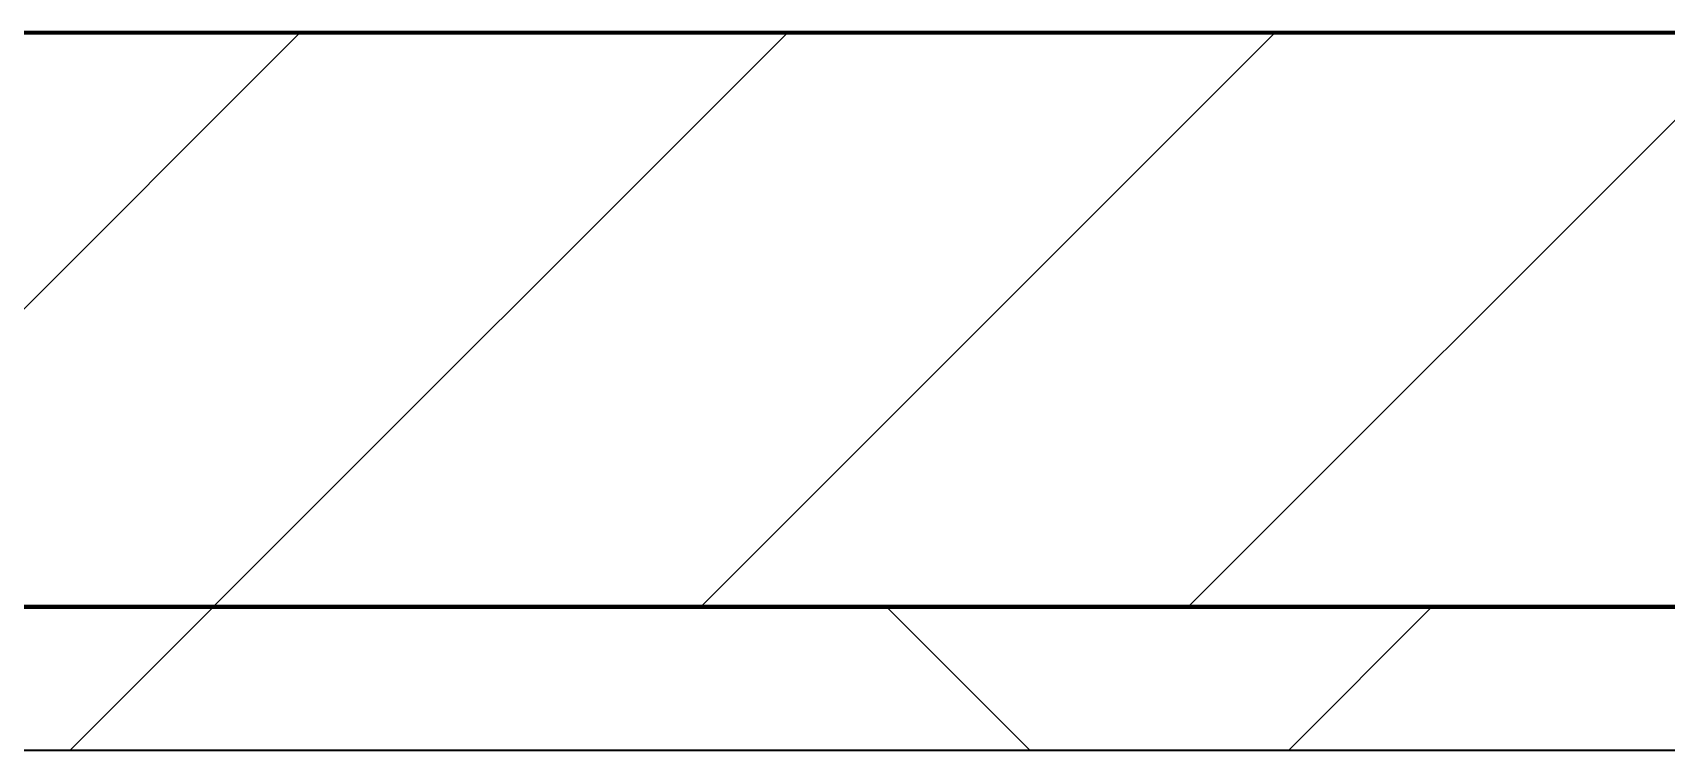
# Model space of a CAD drawing. Header units: millimetres. Extents: x -853228 to -774636, y -17776 to 22455.
# Drawn here: x -791432 to -790864, y 7894 to 8144 of the extents above; entities that cross this region are included whole.
import ezdxf

# ---------------------------------------------------------------- set-up
doc = ezdxf.new("R2010")
doc.units = ezdxf.units.MM
for name, color, linetype, lineweight in [('A-GLAZ-CURT', 2, 'Continuous', 9), ('A-WALL', 5, 'Continuous', 35), ('A-WALL-FNSH', 2, 'Continuous', 35), ('A-WALL-PATT', 1, 'Continuous', 35)]:
    doc.layers.add(name, color=color, linetype=linetype, lineweight=lineweight)

# ---------------------------------------------------------------- blocks, each defined once
blk = doc.blocks.new('PPLS-PP19_Custom Tile Pattern - Custom Tile Pattern-V74-4281-01 ENLARGED LOWER PLATFORM LEVEL - REFLECTED CEILING PLAN - SHEET 2')
at = {"layer": 'A-GLAZ-CURT'}
for p, q in [((-300, 0), (300, 0)), ((300, 0), (-300, 0)), ((195.99, 0), (213.31, 0)), ((213.31, 0), (195.99, 0)), ((230.06, 0), (300, 0)), ((-300, -50), (300, -50)), ((300, -50), (-300, -50))]:
    blk.add_line(p, q, dxfattribs=at)
for points, knots in [([(-111.28, 0), (-103.27, 0), (-86.09, 0), (-63.44, 0), (-54.4, 0), (-48.53, 0), (-30.79, 0), (-18.03, 0), (8.61, 0), (15.02, 0), (22.02, 0), (25.34, 0), (26.52, 0)], [-4961.795037, -4961.795037, -4961.795037, -4961.795037, -4542.524482, -4008.285538, -3689.699207, -3546.54457, -3315.260113, -2864.387349, -2439.246196, -2084.094819, -1956.422387, -1888.633732, -1888.633732, -1888.633732, -1888.633732]), ([(9.32, 0), (9.08, 0), (7.65, 0), (2.57, 0), (-12.23, 0), (-25.64, 0), (-40, 0), (-56.24, 0), (-75.59, 0), (-94, 0), (-107.46, 0), (-110.88, 0), (-111.04, 0)], [-2922.926651, -2922.926651, -2922.926651, -2922.926651, -2882.788014, -2720.818881, -2518.50168, -2125.455881, -1792.521578, -1466.981642, -1208.454564, -789.402658, -501.969187, -487.154442, -487.154442, -487.154442, -487.154442]), ([(76.63, 0), (74.8, 0), (67.65, 0), (53.52, 0), (37, 0), (24.07, 0), (12.82, 0), (-2.9, 0), (-20.62, 0), (-32.81, 0), (-44.85, 0), (-51.43, 0), (-51.79, 0)], [-3095.572228, -3095.572228, -3095.572228, -3095.572228, -2950.589685, -2634.532728, -2313.748533, -2106.613311, -1925.670641, -1617.263037, -1290.787923, -1039.307308, -819.71621, -644.910881, -644.910881, -644.910881, -644.910881]), ([(31.18, 0), (25.97, 0), (11.99, 0), (-13.33, 0), (-32.59, 0), (-42.35, 0)], [-4496.803627, -4496.803627, -4496.803627, -4496.803627, -4222.080604, -3745.412743, -3169.52693, -3169.52693, -3169.52693, -3169.52693]), ([(-41.72, 0), (-40.26, 0), (-29.59, 0), (-12.78, 0), (4.23, 0), (9.64, 0), (10.14, 0), (10.18, 0)], [-4140.812756, -4140.812756, -4140.812756, -4140.812756, -4065.652676, -3589.737505, -3285.047089, -3066.359526, -3044.715262, -3044.715262, -3044.715262, -3044.715262]), ([(-36.78, 0), (-32.43, 0), (-19.22, 0), (8.83, 0), (43.36, 0), (70.92, 0), (82.12, 0), (83.66, 0)], [-6191.144455, -6191.144455, -6191.144455, -6191.144455, -5862.463379, -5340.621928, -4573.028122, -4094.177415, -3869.465285, -3869.465285, -3869.465285, -3869.465285]), ([(30.82, 0), (29.27, 0), (20.14, 0), (3.54, 0), (-16.58, 0), (-34.76, 0), (-36.04, 0)], [-10462.034656, -10462.034656, -10462.034656, -10462.034656, -10363.088938, -9884.23066, -9424.652049, -9182.880979, -9182.880979, -9182.880979, -9182.880979]), ([(26.01, 0), (25.86, 0), (18.28, 0), (2.64, 0), (-17.84, 0), (-30.57, 0), (-31.82, 0), (-32, 0)], [-3775.88033, -3775.88033, -3775.88033, -3775.88033, -3766.694881, -3333.063701, -2994.501669, -2698.150104, -2614.070998, -2614.070998, -2614.070998, -2614.070998]), ([(-30.76, 0), (-30.73, 0), (-29.99, 0), (-23.47, 0), (-15.75, 0), (-15.19, 0)], [-54176.191683, -54176.191683, -54176.191683, -54176.191683, -54157.274271, -53749.15266, -53717.791567, -53717.791567, -53717.791567, -53717.791567]), ([(-30.52, 0), (-27.11, 0), (-17.83, 0), (4.82, 0), (18.57, 0), (26.59, 0)], [-2323.618664, -2323.618664, -2323.618664, -2323.618664, -2142.497158, -1716.209403, -1261.496357, -1261.496357, -1261.496357, -1261.496357]), ([(-13, 0), (-14.35, 0), (-17.68, 0), (-25.97, 0), (-29.52, 0), (-30.21, 0)], [-55207.591944, -55207.591944, -55207.591944, -55207.591944, -54789.006179, -54461.685999, -54290.791712, -54290.791712, -54290.791712, -54290.791712]), ([(8.33, 0), (8.19, 0), (7.18, 0), (0.32, 0), (-13.89, 0), (-24.92, 0), (-29.03, 0)], [-3574.286521, -3574.286521, -3574.286521, -3574.286521, -3526.962355, -3285.499107, -2903.012179, -2680.714891, -2680.714891, -2680.714891, -2680.714891]), ([(-28.57, 0), (-26.93, 0), (-20.29, 0), (-11.45, 0), (2.08, 0), (13.15, 0), (21.24, 0), (24.62, 0), (24.72, 0), (24.72, 0)], [-5361.429781, -5361.429781, -5361.429781, -5361.429781, -5261.36855, -5050.479954, -4785.90057, -4596.498881, -4445.288762, -4384.376941, -4376.041937, -4376.041937, -4376.041937, -4376.041937]), ([(-22.56, 0), (-20.27, 0), (-17.03, 0), (-11.36, 0), (-7.66, 0), (-6.6, 0), (-6.44, 0)], [-56468.192263, -56468.192263, -56468.192263, -56468.192263, -56344.022017, -56303.229861, -56166.290093, -56124.392176, -56124.392176, -56124.392176, -56124.392176]), ([(-15.19, 0), (-13.07, 0), (7.48, 0), (42.82, 0), (88.72, 0), (120.63, 0), (138.28, 0), (138.53, 0)], [-461.142613, -461.142613, -461.142613, -461.142613, -429.606584, -390.253598, -346.313304, -291.370682, -290.5735, -290.5735, -290.5735, -290.5735]), ([(-6.54, 0), (-6.73, 0), (-7.2, 0), (-7.6, 0), (-7.79, 0)], [-56009.792147, -56009.792147, -56009.792147, -56009.792147, -55949.290093, -55895.192118, -55895.192118, -55895.192118, -55895.192118]), ([(-2.63, 0), (-2.47, 0), (-1.22, 0), (4.92, 0), (15.97, 0), (22.54, 0), (24.49, 0)], [-226.825321, -226.825321, -226.825321, -226.825321, -220.269177, -206.416616, -198.214427, -187.717507, -187.717507, -187.717507, -187.717507]), ([(26.57, 0), (23.58, 0), (10.68, 0), (3.08, 0), (-1.67, 0), (-2.25, 0)], [-296.70981, -296.70981, -296.70981, -296.70981, -285.83788, -246.234814, -234.646884, -234.646884, -234.646884, -234.646884]), ([(24.69, 0), (24.54, 0), (20.99, 0), (15.48, 0), (10.8, 0), (9.63, 0)], [-4368.572414, -4368.572414, -4368.572414, -4368.572414, -4306.476363, -4080.000647, -3772.857994, -3772.857994, -3772.857994, -3772.857994]), ([(18.16, 0), (19.15, 0), (24.25, 0), (25.66, 0), (26.12, 0)], [-5700.113719, -5700.113719, -5700.113719, -5700.113719, -5554.232259, -5302.431367, -5302.431367, -5302.431367, -5302.431367]), ([(26.55, 0), (24.43, 0), (20.36, 0), (18.85, 0), (18.16, 0)], [-6083.154225, -6083.154225, -6083.154225, -6083.154225, -5972.647715, -5832.674503, -5832.674503, -5832.674503, -5832.674503]), ([(70.61, 0), (66.16, 0), (55.8, 0), (40, 0), (31.86, 0), (26.61, 0)], [-4647.237329, -4647.237329, -4647.237329, -4647.237329, -4326.416877, -4098.545751, -3787.614072, -3787.614072, -3787.614072, -3787.614072]), ([(26.74, 0), (27.66, 0), (30.69, 0), (37.44, 0), (45.92, 0), (57.76, 0), (64.47, 0), (72.74, 0), (75.22, 0), (76.03, 0), (76.21, 0)], [-1258.626777, -1258.626777, -1258.626777, -1258.626777, -1206.526904, -1089.329421, -901.315459, -753.071572, -495.328968, -421.953223, -334.951786, -290.452333, -290.452333, -290.452333, -290.452333]), ([(95.44, 0), (90.75, 0), (85.59, 0), (74.4, 0), (62.26, 0), (51.85, 0), (43.81, 0), (32.44, 0), (27.82, 0), (26.94, 0)], [-7531.75727, -7531.75727, -7531.75727, -7531.75727, -7135.649961, -6924.452779, -6738.82075, -6548.303034, -6314.283804, -6135.05769, -6089.998379, -6089.998379, -6089.998379, -6089.998379]), ([(95.45, 0), (83.14, 0), (62.83, 0), (39.6, 0), (29.85, 0), (26.99, 0)], [-367.613451, -367.613451, -367.613451, -367.613451, -330.153101, -307.516438, -297.219386, -297.219386, -297.219386, -297.219386]), ([(27.44, 0), (27.9, 0), (29.54, 0), (38.07, 0), (53.39, 0), (71.67, 0), (84.83, 0), (86.01, 0), (92.51, 0), (94.33, 0)], [-5037.309798, -5037.309798, -5037.309798, -5037.309798, -4887.603822, -4705.298446, -4353.683244, -3960.84581, -3759.045785, -3336.541051, -2783.776468, -2783.776468, -2783.776468, -2783.776468]), ([(27.59, 0), (28.45, 0), (32.39, 0), (39.04, 0), (51.19, 0), (58.74, 0), (61.34, 0), (61.45, 0)], [-1868.220474, -1868.220474, -1868.220474, -1868.220474, -1818.904206, -1645.594513, -1443.202566, -1228.752106, -1120.932285, -1120.932285, -1120.932285, -1120.932285]), ([(27.89, 0), (29.09, 0), (33.4, 0), (48.37, 0), (71.92, 0), (100.57, 0), (116.36, 0), (128.63, 0), (128.95, 0)], [-147.777612, -147.777612, -147.777612, -147.777612, -135.792042, -118.513713, -97.899267, -63.759246, -39.050993, -35.895543, -35.895543, -35.895543, -35.895543]), ([(53.18, 0), (53.06, 0), (52.22, 0), (44.99, 0), (36.46, 0), (30.82, 0)], [-622.740158, -622.740158, -622.740158, -622.740158, -566.066452, -360.610861, 0, 0, 0, 0]), ([(136.44, 0), (121.66, 0), (86.93, 0), (51.16, 0), (31.18, 0)], [-106.750556, -106.750556, -106.750556, -106.750556, -59.610984, 0, 0, 0, 0]), ([(94.51, 0), (86.3, 0), (73.08, 0), (57.82, 0), (46.51, 0), (41.18, 0), (36.02, 0), (35.54, 0), (35.54, 0)], [-388.397396, -388.397396, -388.397396, -388.397396, -357.622665, -341.267687, -334.000314, -326.15566, -319.318397, -317.489778, -317.489778, -317.489778, -317.489778]), ([(36.29, 0), (37.77, 0), (48.82, 0), (64.79, 0), (82.66, 0), (93.77, 0), (95.55, 0)], [-314.598523, -314.598523, -314.598523, -314.598523, -305.899624, -287.17622, -249.500363, -242.096826, -242.096826, -242.096826, -242.096826]), ([(61.47, 0), (61.47, 0), (61.21, 0), (54.61, 0), (53.71, 0), (53.56, 0)], [-1113.311073, -1113.311073, -1113.311073, -1113.311073, -1096.402191, -891.204116, -747.28819, -747.28819, -747.28819, -747.28819]), ([(76.22, 0), (75.58, 0), (73.64, 0), (71.05, 0), (70.61, 0)], [-193.634889, -193.634889, -193.634889, -193.634889, -31.537676, 0, 0, 0, 0]), ([(103.09, 0), (101.08, 0), (98.55, 0), (96.01, 0), (95.54, 0)], [-375.435014, -375.435014, -375.435014, -375.435014, -369.147452, -367.696935, -367.696935, -367.696935, -367.696935]), ([(163.92, 0), (158.93, 0), (144.97, 0), (116.67, 0), (98.78, 0), (95.55, 0)], [-521.235367, -521.235367, -521.235367, -521.235367, -458.593899, -401.860199, -389.695254, -389.695254, -389.695254, -389.695254]), ([(114.39, 0), (114.2, 0), (112.08, 0), (105.6, 0), (98.15, 0), (96.03, 0)], [-8148.58938, -8148.58938, -8148.58938, -8148.58938, -8105.191388, -7723.759874, -7548.167004, -7548.167004, -7548.167004, -7548.167004]), ([(96.49, 0), (107.46, 0), (125.17, 0), (132.42, 0), (134.6, 0)], [-240.79965, -240.79965, -240.79965, -240.79965, -194.761443, -152.241002, -152.241002, -152.241002, -152.241002]), ([(96.7, 0), (97.01, 0), (100.31, 0), (108.97, 0), (120.79, 0), (139.94, 0), (163.31, 0), (185.23, 0), (193.62, 0), (194.69, 0), (194.79, 0)], [-2253.533331, -2253.533331, -2253.533331, -2253.533331, -2233.599744, -2052.234781, -1843.028543, -1530.39897, -1095.004608, -529.74427, -295.064701, -265.121568, -265.121568, -265.121568, -265.121568]), ([(129.02, 0), (129.02, 0), (124.41, 0), (122.35, 0), (114.96, 0), (108.04, 0), (103.09, 0)], [-35.386604, -35.386604, -35.386604, -35.386604, -31.430235, -22.807238, -15.488593, 0, 0, 0, 0]), ([(157.9, 0), (156.77, 0), (151.67, 0), (143.29, 0), (134.04, 0), (126.24, 0), (118.6, 0), (114.23, 0), (111.98, 0), (105.66, 0), (105.23, 0), (105.23, 0)], [-10292.955006, -10292.955006, -10292.955006, -10292.955006, -10098.273015, -9847.788484, -9677.714971, -9567.007022, -9453.21225, -9220.200448, -9012.77275, -8966.157302, -8929.495943, -8929.495943, -8929.495943, -8929.495943]), ([(105.26, 0), (105.52, 0), (111.01, 0), (112.65, 0), (113.59, 0)], [-8920.561005, -8920.561005, -8920.561005, -8920.561005, -8814.835624, -8577.462505, -8577.462505, -8577.462505, -8577.462505]), ([(128.58, 0), (128.8, 0), (130.16, 0), (139.26, 0), (152.67, 0), (161.24, 0), (162.19, 0), (162.75, 0)], [-633.326174, -633.326174, -633.326174, -633.326174, -627.736123, -618.981161, -602.094757, -592.980799, -581.414464, -581.414464, -581.414464, -581.414464]), ([(137.1, 0), (136, 0), (133.64, 0), (129.87, 0), (129.11, 0)], [-670.405967, -670.405967, -670.405967, -670.405967, -651.020627, -640.742133, -640.742133, -640.742133, -640.742133]), ([(164.24, 0), (163.81, 0), (161.83, 0), (161.28, 0), (158.35, 0), (157.85, 0), (157.77, 0)], [-10792.742345, -10792.742345, -10792.742345, -10792.742345, -10768.332124, -10666.779182, -10580.760289, -10550.278881, -10550.278881, -10550.278881, -10550.278881]), ([(164.4, 0), (162.25, 0), (159.06, 0), (158.33, 0), (158.3, 0)], [-138.13063, -138.13063, -138.13063, -138.13063, -129.632772, -123.352749, -123.352749, -123.352749, -123.352749]), ([(159.07, 0), (159.13, 0), (160.51, 0), (162.35, 0), (164.47, 0)], [-115.643202, -115.643202, -115.643202, -115.643202, -114.681583, -93.107094, -93.107094, -93.107094, -93.107094]), ([(162.75, 0), (165.4, 0), (170.91, 0), (172.61, 0), (172.61, 0)], [-111.264224, -111.264224, -111.264224, -111.264224, -56.742688, -19.085662, -19.085662, -19.085662, -19.085662]), ([(164.65, 0), (165.13, 0), (167.92, 0), (174.15, 0), (185.98, 0), (208.82, 0), (219.42, 0), (230.06, 0)], [-92.514562, -92.514562, -92.514562, -92.514562, -87.660824, -65.295536, -41.623857, -24.459831, 0, 0, 0, 0]), ([(300, 0), (286.53, 0), (254.22, 0), (207.11, 0), (179.77, 0), (166.18, 0), (164.89, 0)], [-285.253232, -285.253232, -285.253232, -285.253232, -244.693688, -187.987675, -143.776725, -138.771843, -138.771843, -138.771843, -138.771843]), ([(193.8, 0), (193.33, 0), (190.11, 0), (183.13, 0), (171.6, 0), (165.64, 0), (165.05, 0)], [-11665.349007, -11665.349007, -11665.349007, -11665.349007, -11565.880756, -11105.624034, -10839.086983, -10807.602756, -10807.602756, -10807.602756, -10807.602756]), ([(168.37, 0), (167.68, 0), (166.78, 0), (165.74, 0), (165.59, 0)], [-543.375029, -543.375029, -543.375029, -543.375029, -530.793311, -528.615255, -528.615255, -528.615255, -528.615255]), ([(247.1, 0), (246.76, 0), (245.04, 0), (238.34, 0), (226.56, 0), (221.1, 0), (200.27, 0), (182.99, 0), (174.27, 0), (169.67, 0), (168.99, 0)], [-9649.085549, -9649.085549, -9649.085549, -9649.085549, -9581.591397, -9406.094246, -9221.510254, -9016.44624, -8717.832359, -8253.978395, -8152.463617, -8069.855175, -8069.855175, -8069.855175, -8069.855175]), ([(215.22, 0), (214.62, 0), (210.55, 0), (203.98, 0), (187.54, 0), (175.3, 0), (169.49, 0)], [-203.825446, -203.825446, -203.825446, -203.825446, -198.527383, -184.406837, -162.427601, -142.916156, -142.916156, -142.916156, -142.916156]), ([(171.51, 0), (176.48, 0), (193.23, 0), (201.73, 0), (208.81, 0), (213.9, 0), (241.96, 0), (266.73, 0), (281.71, 0), (291.71, 0), (296.52, 0), (297.86, 0), (298.09, 0)], [-7971.819559, -7971.819559, -7971.819559, -7971.819559, -7784.112253, -7606.717214, -7289.299508, -7042.621073, -6582.165592, -6068.460911, -5766.029927, -5566.724884, -5280.360606, -5199.253518, -5199.253518, -5199.253518, -5199.253518]), ([(172.07, 0), (177.66, 0), (187.87, 0), (201.08, 0), (207.47, 0), (213.96, 0), (215.11, 0)], [-255.364076, -255.364076, -255.364076, -255.364076, -237.955587, -223.92608, -215.862851, -208.75215, -208.75215, -208.75215, -208.75215]), ([(300, 0), (288.22, 0), (262, 0), (230.43, 0), (219.94, 0), (219.02, 0)], [-12528.858583, -12528.858583, -12528.858583, -12528.858583, -11905.454923, -11162.864862, -10856.732305, -10856.732305, -10856.732305, -10856.732305]), ([(219.9, 0), (220.86, 0), (227.84, 0), (242.06, 0), (246.54, 0), (246.96, 0)], [-10670.940496, -10670.940496, -10670.940496, -10670.940496, -10511.382485, -9925.173265, -9834.877357, -9834.877357, -9834.877357, -9834.877357]), ([(284.76, 0), (284.76, 0), (285.09, 0), (287.47, 0), (293.59, 0), (297.76, 0), (300, 0)], [-4110.630118, -4110.630118, -4110.630118, -4110.630118, -4053.389046, -3959.664717, -3862.421465, -3746.95702, -3746.95702, -3746.95702, -3746.95702]), ([(297.38, 0), (295.84, 0), (291.62, 0), (285.38, 0), (284.87, 0)], [-4803.172655, -4803.172655, -4803.172655, -4803.172655, -4358.271401, -4143.037883, -4143.037883, -4143.037883, -4143.037883])]:
    blk.add_open_spline(points, degree=3, knots=knots, dxfattribs=at)
for points in [[(24.49, 0), (25.23, 0), (25.72, 0), (26.04, 0)], [(80.35, 0), (79.57, 0), (78.27, 0), (76.63, 0)], [(84.06, 0), (83.48, 0), (82.41, 0), (81.72, 0)], [(168.74, 0), (168.74, 0), (169.81, 0), (171.51, 0)], [(195.11, 0), (194.91, 0), (194.44, 0), (193.8, 0)]]:
    blk.add_open_spline(points, degree=3, dxfattribs=at)
blk = doc.blocks.new('PPLS-PP19_Custom Tile Pattern - Custom Tile Pattern-V75-4281-01 ENLARGED LOWER PLATFORM LEVEL - REFLECTED CEILING PLAN - SHEET 2')
at = {"layer": 'A-GLAZ-CURT'}
for p, q in [((-300, 0), (300, 0)), ((300, 0), (-300, 0)), ((-293.07, 0), (-275.75, 0)), ((-275.75, 0), (-293.07, 0)), ((-222.32, 0), (-205, 0)), ((-205, 0), (-222.32, 0)), ((-300, -50), (300, -50)), ((300, -50), (-300, -50))]:
    blk.add_line(p, q, dxfattribs=at)
at = {"layer": 'A-GLAZ-CURT', "flags": 128}
for points in [[(-300, 0), (-291.56, 0), (-283.3, 0), (-275.2, 0), (-267.26, 0), (-259.45, 0), (-251.77, 0), (-244.2, 0), (-236.74, 0), (-229.36, 0), (-222.06, 0), (-214.83, 0), (-207.71, 0), (-200.76, 0), (-194.02, 0), (-187.54, 0), (-181.38, 0), (-175.58, 0), (-170.25, 0), (-165.64, 0), (-162.01, 0), (-159.73, 0)], [(-160.27, 0), (-164.95, 0), (-169.65, 0), (-174.47, 0), (-179.49, 0), (-184.81, 0), (-190.44, 0), (-196.37, 0), (-202.58, 0), (-209.04, 0), (-215.73, 0), (-222.63, 0), (-229.72, 0), (-236.97, 0), (-244.39, 0), (-251.96, 0), (-259.67, 0), (-267.51, 0), (-275.48, 0), (-283.55, 0), (-291.73, 0), (-300, 0)], [(-125.17, 0), (-128.55, 0), (-134.16, 0), (-140.03, 0), (-145.5, 0), (-150.63, 0), (-155.53, 0), (-159.75, 0)], [(-159.53, 0), (-157.46, 0), (-154.52, 0), (-149.42, 0), (-141.84, 0), (-132.81, 0), (-126.08, 0)]]:
    blk.add_lwpolyline(points, dxfattribs=at)
at = {"layer": 'A-GLAZ-CURT'}
for points, knots in [([(-300, 0), (-284.65, 0), (-236.57, 0), (-174.61, 0), (-129.95, 0), (-110.8, 0), (-99.5, 0), (-91.46, 0)], [-5323.127839, -5323.127839, -5323.127839, -5323.127839, -4502.809032, -2700.551212, -1002.059161, -460.363443, 0, 0, 0, 0]), ([(-159.92, 0), (-176.51, 0), (-213.93, 0), (-262.56, 0), (-294.48, 0), (-300, 0)], [-16442.455551, -16442.455551, -16442.455551, -16442.455551, -15131.813646, -13729.592194, -13439.944408, -13439.944408, -13439.944408, -13439.944408]), ([(-159.7, 0), (-159.88, 0), (-163.57, 0), (-174.02, 0), (-185.59, 0), (-209.77, 0), (-232.01, 0), (-255.22, 0), (-262.59, 0), (-264.9, 0), (-265.4, 0)], [-2248.260345, -2248.260345, -2248.260345, -2248.260345, -2237.412286, -2029.680487, -1755.085331, -1400.429864, -858.079193, -543.655514, -208.940337, 0, 0, 0, 0]), ([(-258.6, 0), (-257.91, 0), (-254.26, 0), (-241.25, 0), (-225.99, 0), (-213.1, 0), (-200.2, 0), (-185.8, 0), (-173.07, 0), (-162.54, 0), (-160.82, 0)], [-5722.54675, -5722.54675, -5722.54675, -5722.54675, -5657.471696, -5413.335975, -5017.494783, -4832.723979, -4666.091899, -4349.945572, -4000.813434, -3917.448111, -3917.448111, -3917.448111, -3917.448111]), ([(-133.82, 0), (-135.51, 0), (-137.8, 0), (-149.31, 0), (-162.01, 0), (-177.91, 0), (-199.46, 0), (-216.65, 0), (-231.26, 0), (-233.46, 0), (-234, 0)], [-2731.647847, -2731.647847, -2731.647847, -2731.647847, -2418.507304, -2308.929706, -2113.765672, -1763.376603, -1422.553702, -978.033455, -846.069444, -682.911962, -682.911962, -682.911962, -682.911962]), ([(-233.49, 0), (-233.44, 0), (-232.38, 0), (-230.74, 0), (-225.3, 0), (-223.63, 0)], [-455.274641, -455.274641, -455.274641, -455.274641, -440.605512, -119.536984, 0, 0, 0, 0]), ([(-223.63, 0), (-219.39, 0), (-206.17, 0), (-188.58, 0), (-169.02, 0), (-152.12, 0), (-136.84, 0), (-127.33, 0), (-124.19, 0), (-123.43, 0), (-123.28, 0)], [-5463.295695, -5463.295695, -5463.295695, -5463.295695, -5161.076232, -4739.070012, -4465.409639, -4149.119819, -3839.893365, -3647.167523, -3488.92562, -3439.852845, -3439.852845, -3439.852845, -3439.852845]), ([(-91.56, 0), (-103.74, 0), (-125.43, 0), (-151.03, 0), (-159.75, 0)], [-18573.269911, -18573.269911, -18573.269911, -18573.269911, -17136.203329, -16447.103506, -16447.103506, -16447.103506, -16447.103506]), ([(-137.88, 0), (-140.56, 0), (-147.66, 0), (-147.69, 0), (-155.64, 0), (-159.21, 0)], [-3187.727384, -3187.727384, -3187.727384, -3187.727384, -2919.378265, -2477.344047, -2257.973564, -2257.973564, -2257.973564, -2257.973564]), ([(-152.35, 0), (-151.03, 0), (-147.71, 0), (-143.57, 0), (-138.62, 0)], [-3494.978217, -3494.978217, -3494.978217, -3494.978217, -3371.022232, -3227.460399, -3227.460399, -3227.460399, -3227.460399]), ([(-118.78, 0), (-121.86, 0), (-126.28, 0), (-136.96, 0), (-147.46, 0), (-150.03, 0), (-150.57, 0)], [-5938.474035, -5938.474035, -5938.474035, -5938.474035, -5700.061948, -5508.838257, -5298.784692, -5196.16478, -5196.16478, -5196.16478, -5196.16478]), ([(-150.34, 0), (-150.07, 0), (-147.75, 0), (-142.6, 0), (-127.26, 0), (-108.49, 0), (-97.49, 0), (-91.12, 0)], [-4948.728362, -4948.728362, -4948.728362, -4948.728362, -4883.323924, -4440.880425, -4054.690705, -3793.097032, -3464.109854, -3464.109854, -3464.109854, -3464.109854]), ([(-90.81, 0), (-96.91, 0), (-113.88, 0), (-130.52, 0), (-147.74, 0), (-149.07, 0)], [-7323.424259, -7323.424259, -7323.424259, -7323.424259, -7004.680444, -6449.282163, -6277.220794, -6277.220794, -6277.220794, -6277.220794]), ([(-148.23, 0), (-146.94, 0), (-140.15, 0), (-137.28, 0), (-133.93, 0), (-128.78, 0), (-126.5, 0)], [-6162.058746, -6162.058746, -6162.058746, -6162.058746, -6017.569127, -5560.701257, -5364.112219, -5231.017328, -5231.017328, -5231.017328, -5231.017328]), ([(-90.8, 0), (-94.54, 0), (-105.91, 0), (-122.65, 0), (-139.03, 0), (-146.11, 0), (-146.95, 0)], [-1590.939765, -1590.939765, -1590.939765, -1590.939765, -1374.161226, -945.742622, -741.901385, -489.130243, -489.130243, -489.130243, -489.130243]), ([(-146.69, 0), (-146.59, 0), (-145.49, 0), (-135.69, 0), (-128.29, 0), (-125.15, 0)], [-420.34245, -420.34245, -420.34245, -420.34245, -406.956646, -290.263673, 0, 0, 0, 0]), ([(-127.41, 0), (-131.63, 0), (-133.16, 0), (-134.09, 0), (-134.15, 0)], [-8540.990293, -8540.990293, -8540.990293, -8540.990293, -8266.114998, -8246.473386, -8246.473386, -8246.473386, -8246.473386]), ([(-134.15, 0), (-133.32, 0), (-130.31, 0), (-117.33, 0), (-99.71, 0), (-91.36, 0), (-90.79, 0)], [-7657.439573, -7657.439573, -7657.439573, -7657.439573, -7293.749979, -6839.55839, -6236.997189, -6192.287232, -6192.287232, -6192.287232, -6192.287232]), ([(-120.13, 0), (-120.14, 0), (-120.24, 0), (-121.3, 0), (-129.25, 0), (-133.82, 0)], [-2933.992132, -2933.992132, -2933.992132, -2933.992132, -2920.575025, -2840.280255, -2731.647847, -2731.647847, -2731.647847, -2731.647847]), ([(-113.43, 0), (-113.44, 0), (-113.96, 0), (-119.73, 0), (-125.43, 0), (-127.03, 0), (-127.41, 0)], [-328.499627, -328.499627, -328.499627, -328.499627, -282.672656, -98.539552, -24.539552, 0, 0, 0, 0]), ([(-126.5, 0), (-122.44, 0), (-110.02, 0), (-98.69, 0), (-91.74, 0)], [-5231.017328, -5231.017328, -5231.017328, -5231.017328, -4994.692869, -4608.27717, -4608.27717, -4608.27717, -4608.27717]), ([(-125.15, 0), (-124.93, 0), (-121.96, 0), (-113.01, 0), (-101.33, 0), (-95.04, 0), (-91.87, 0)], [-3362.7396, -3362.7396, -3362.7396, -3362.7396, -3342.215224, -3074.362186, -2902.289527, -2732.225925, -2732.225925, -2732.225925, -2732.225925]), ([(-122.08, 0), (-122.01, 0), (-121.69, 0), (-121.2, 0), (-120.88, 0)], [-3136.336417, -3136.336417, -3136.336417, -3136.336417, -3110.304437, -3035.164275, -3035.164275, -3035.164275, -3035.164275]), ([(-91.88, 0), (-96.95, 0), (-104.32, 0), (-114.02, 0), (-117.28, 0), (-118.78, 0)], [-494.872836, -494.872836, -494.872836, -494.872836, -229.489605, -116.330425, 0, 0, 0, 0]), ([(-117.74, 0), (-117.19, 0), (-114.78, 0), (-113.43, 0), (-113.43, 0)], [-821.249067, -821.249067, -821.249067, -821.249067, -394.672656, -330.879064, -330.879064, -330.879064, -330.879064]), ([(-91.81, 0), (-98.21, 0), (-109.26, 0), (-116.56, 0), (-117.56, 0)], [-1970.99776, -1970.99776, -1970.99776, -1970.99776, -1433.981041, -985.49888, -985.49888, -985.49888, -985.49888]), ([(-115.82, 0), (-114.96, 0), (-110.41, 0), (-99.86, 0), (-92.52, 0), (-90.83, 0)], [-5724.064692, -5724.064692, -5724.064692, -5724.064692, -5430.283136, -5103.229623, -5007.756097, -5007.756097, -5007.756097, -5007.756097]), ([(9.32, 0), (9.08, 0), (7.65, 0), (2.57, 0), (-12.23, 0), (-25.64, 0), (-40, 0), (-56.24, 0), (-75.59, 0), (-94, 0), (-112.01, 0), (-114.94, 0), (-115.63, 0)], [-2922.926651, -2922.926651, -2922.926651, -2922.926651, -2882.788014, -2720.818881, -2518.50168, -2125.455881, -1792.521578, -1466.981642, -1208.454564, -789.402658, -501.969187, -243.577221, -243.577221, -243.577221, -243.577221]), ([(-90.84, 0), (-89.65, 0), (-84.46, 0), (-77.43, 0), (-72.73, 0), (-72.64, 0), (-72.64, 0)], [-19820.513315, -19820.513315, -19820.513315, -19820.513315, -19753.885894, -19541.04734, -19478.625389, -19471.062469, -19471.062469, -19471.062469, -19471.062469]), ([(-36.62, 0), (-36.62, 0), (-40.35, 0), (-44.32, 0), (-58.97, 0), (-78.16, 0), (-88.48, 0), (-90.82, 0)], [-4069.478503, -4069.478503, -4069.478503, -4069.478503, -3858.647035, -3538.256648, -2842.901703, -2193.204658, -1998.605251, -1998.605251, -1998.605251, -1998.605251]), ([(-90.81, 0), (-89.72, 0), (-83.59, 0), (-75.26, 0), (-68.41, 0), (-65.12, 0), (-63.63, 0)], [-3458.774968, -3458.774968, -3458.774968, -3458.774968, -3402.597032, -3144.956779, -3050.982048, -2969.237017, -2969.237017, -2969.237017, -2969.237017]), ([(-90.81, 0), (-88.79, 0), (-81.39, 0), (-71.67, 0), (-65.93, 0), (-65.07, 0)], [-2713.220176, -2713.220176, -2713.220176, -2713.220176, -2605.247022, -2322.099534, -2241.8264, -2241.8264, -2241.8264, -2241.8264]), ([(-72.93, 0), (-75.51, 0), (-81.31, 0), (-88.01, 0), (-90.8, 0)], [-19442.345229, -19442.345229, -19442.345229, -19442.345229, -18935.241197, -18603.662784, -18603.662784, -18603.662784, -18603.662784]), ([(-90.8, 0), (-89.93, 0), (-79.49, 0), (-63.44, 0), (-54.4, 0), (-48.53, 0), (-33.79, 0), (-26.43, 0), (-21.87, 0)], [-4590.824947, -4590.824947, -4590.824947, -4590.824947, -4542.524482, -4008.285538, -3689.699207, -3546.54457, -3315.260113, -3003.860395, -3003.860395, -3003.860395, -3003.860395]), ([(-26.75, 0), (-27.82, 0), (-36.18, 0), (-53.55, 0), (-73.06, 0), (-87.27, 0), (-90.8, 0)], [-8718.362214, -8718.362214, -8718.362214, -8718.362214, -8532.293389, -8073.216054, -7508.296369, -7323.59491, -7323.59491, -7323.59491, -7323.59491]), ([(-36.33, 0), (-36.43, 0), (-37.27, 0), (-45.02, 0), (-46.13, 0), (-60.59, 0), (-76.24, 0), (-86.48, 0), (-90.79, 0)], [-1855.773136, -1855.773136, -1855.773136, -1855.773136, -1810.870157, -1672.078046, -1405.135169, -1060.00838, -740.068933, -513.761081, -513.761081, -513.761081, -513.761081]), ([(-90.51, 0), (-84.55, 0), (-73.54, 0), (-62.74, 0), (-60.36, 0), (-59.97, 0)], [-6184.855039, -6184.855039, -6184.855039, -6184.855039, -5713.340575, -5140.470607, -5006.787413, -5006.787413, -5006.787413, -5006.787413]), ([(-90.05, 0), (-86.58, 0), (-69.24, 0), (-42.53, 0), (-12.78, 0), (4.23, 0), (9.64, 0), (10.14, 0), (10.18, 0)], [-4993.333029, -4993.333029, -4993.333029, -4993.333029, -4799.173296, -4065.652676, -3589.737505, -3285.047089, -3066.359526, -3044.715262, -3044.715262, -3044.715262, -3044.715262]), ([(-63.96, 0), (-64.13, 0), (-72.5, 0), (-80.63, 0), (-86.16, 0)], [-2171.769325, -2171.769325, -2171.769325, -2171.769325, -2007.031671, -1681.3698, -1681.3698, -1681.3698, -1681.3698]), ([(-29.03, 0), (-33.97, 0), (-43.74, 0), (-56.37, 0), (-71.66, 0), (-77.83, 0), (-82.66, 0), (-83.28, 0), (-83.28, 0)], [-2680.714891, -2680.714891, -2680.714891, -2680.714891, -2413.671296, -2161.752162, -2006.592567, -1646.621388, -1424.436217, -1393.971743, -1393.971743, -1393.971743, -1393.971743]), ([(-83.28, 0), (-83.28, 0), (-82.91, 0), (-76.14, 0), (-62.97, 0), (-48.14, 0), (-36.49, 0), (-33.57, 0), (-29.94, 0), (-28.57, 0)], [-1393.4169, -1393.4169, -1393.4169, -1393.4169, -1353.722004, -1274.333717, -1073.56893, -651.549973, -296.515819, -83.513472, 0, 0, 0, 0]), ([(-66.39, 0), (-66.39, 0), (-63.63, 0), (-53.63, 0), (-34.42, 0), (-29.82, 0), (-29.19, 0)], [-2493.31794, -2493.31794, -2493.31794, -2493.31794, -2315.303971, -1809.437387, -963.711516, -666.19313, -666.19313, -666.19313, -666.19313]), ([(31.18, 0), (25.97, 0), (11.99, 0), (-16.92, 0), (-47.42, 0), (-65.77, 0), (-66.37, 0), (-66.38, 0)], [-4496.803627, -4496.803627, -4496.803627, -4496.803627, -4222.080604, -3745.412743, -2981.410125, -2542.574734, -2498.224237, -2498.224237, -2498.224237, -2498.224237]), ([(-63.63, 0), (-61.49, 0), (-57.39, 0), (-54.49, 0), (-45.2, 0), (-40.79, 0), (-40.46, 0), (-40.44, 0)], [-2969.237017, -2969.237017, -2969.237017, -2969.237017, -2851.217951, -2734.127174, -2474.780881, -2410.990208, -2350.645972, -2350.645972, -2350.645972, -2350.645972]), ([(-58.83, 0), (-58.37, 0), (-57.29, 0), (-54.23, 0), (-46.33, 0), (-42.62, 0), (-41.76, 0)], [-4859.52896, -4859.52896, -4859.52896, -4859.52896, -4680.891996, -4469.85053, -4321.566175, -4270.495146, -4270.495146, -4270.495146, -4270.495146]), ([(-51.83, 0), (-51.83, 0), (-51.78, 0), (-47.4, 0), (-46.01, 0), (-40.22, 0), (-36.78, 0)], [-632.814994, -632.814994, -632.814994, -632.814994, -627.965721, -508.377888, -260.442412, 0, 0, 0, 0]), ([(-21.88, 0), (-25.98, 0), (-33.04, 0), (-44.85, 0), (-51.43, 0), (-51.79, 0)], [-1278.516005, -1278.516005, -1278.516005, -1278.516005, -1039.307308, -819.71621, -644.910881, -644.910881, -644.910881, -644.910881])]:
    blk.add_open_spline(points, degree=3, knots=knots, dxfattribs=at)
for points in [[(-158.69, 0), (-158.08, 0), (-157.57, 0), (-157.22, 0)], [(-86.16, 0), (-87.35, 0), (-88.54, 0), (-89.75, 0)]]:
    blk.add_open_spline(points, degree=3, dxfattribs=at)

msp = doc.modelspace()

# ---------------------------------------------------------------- hatches: boundary and pattern name
at = {"layer": 'A-WALL-PATT', "lineweight": 9}
h = msp.add_hatch(dxfattribs=at)
h.set_pattern_fill('FP_2', color=256, style=0, pattern_type=2)
h.set_pattern_definition([(45, (0, 0), (-84.852814, 84.852814), [])])
h.paths.add_polyline_path([(-786082.37, 7944.02), (-786082.37, 8144.02), (-801317.37, 8144.02), (-801317.37, 7944.02), (-786132.37, 7944.02)])
h = msp.add_hatch(dxfattribs=at)
h.set_pattern_fill('FP_3', color=256, style=0, pattern_type=2)
h.set_pattern_definition([(45, (0, 0), (-212.13203, 212.13203), []), (135, (0, 0), (-212.13203, -212.13203), [])])
h.paths.add_polyline_path([(-786132.37, 7894.02), (-786132.37, 7944.02), (-801317.37, 7944.02), (-801317.37, 7894.02), (-786496.63, 7894.02)])

# ---------------------------------------------------------------- linework, layer by layer
at = {"layer": 'A-WALL', "color": 7, "lineweight": 70}
for p, q in [((-801317.37, 8144.02), (-786082.37, 8144.02)), ((-801267.37, 7944.02), (-786132.37, 7944.02)), ((-786132.37, 7944.02), (-801267.37, 7944.02))]:
    msp.add_line(p, q, dxfattribs=at)
at = {"layer": 'A-WALL-FNSH', "color": 250}
msp.add_line((-786132.37, 7894.02), (-801317.37, 7894.02), dxfattribs=at)

# ---------------------------------------------------------------- block references
at = {"layer": 'A-GLAZ-CURT', "rotation": 180}
for name, p in [('PPLS-PP19_Custom Tile Pattern - Custom Tile Pattern-V75-4281-01 ENLARGED LOWER PLATFORM LEVEL - REFLECTED CEILING PLAN - SHEET 2', (-791482.37, 7894.02)), ('PPLS-PP19_Custom Tile Pattern - Custom Tile Pattern-V74-4281-01 ENLARGED LOWER PLATFORM LEVEL - REFLECTED CEILING PLAN - SHEET 2', (-790882.37, 7894.02))]:
    msp.add_blockref(name, p, dxfattribs=at)

doc.saveas('drawing.dxf')
